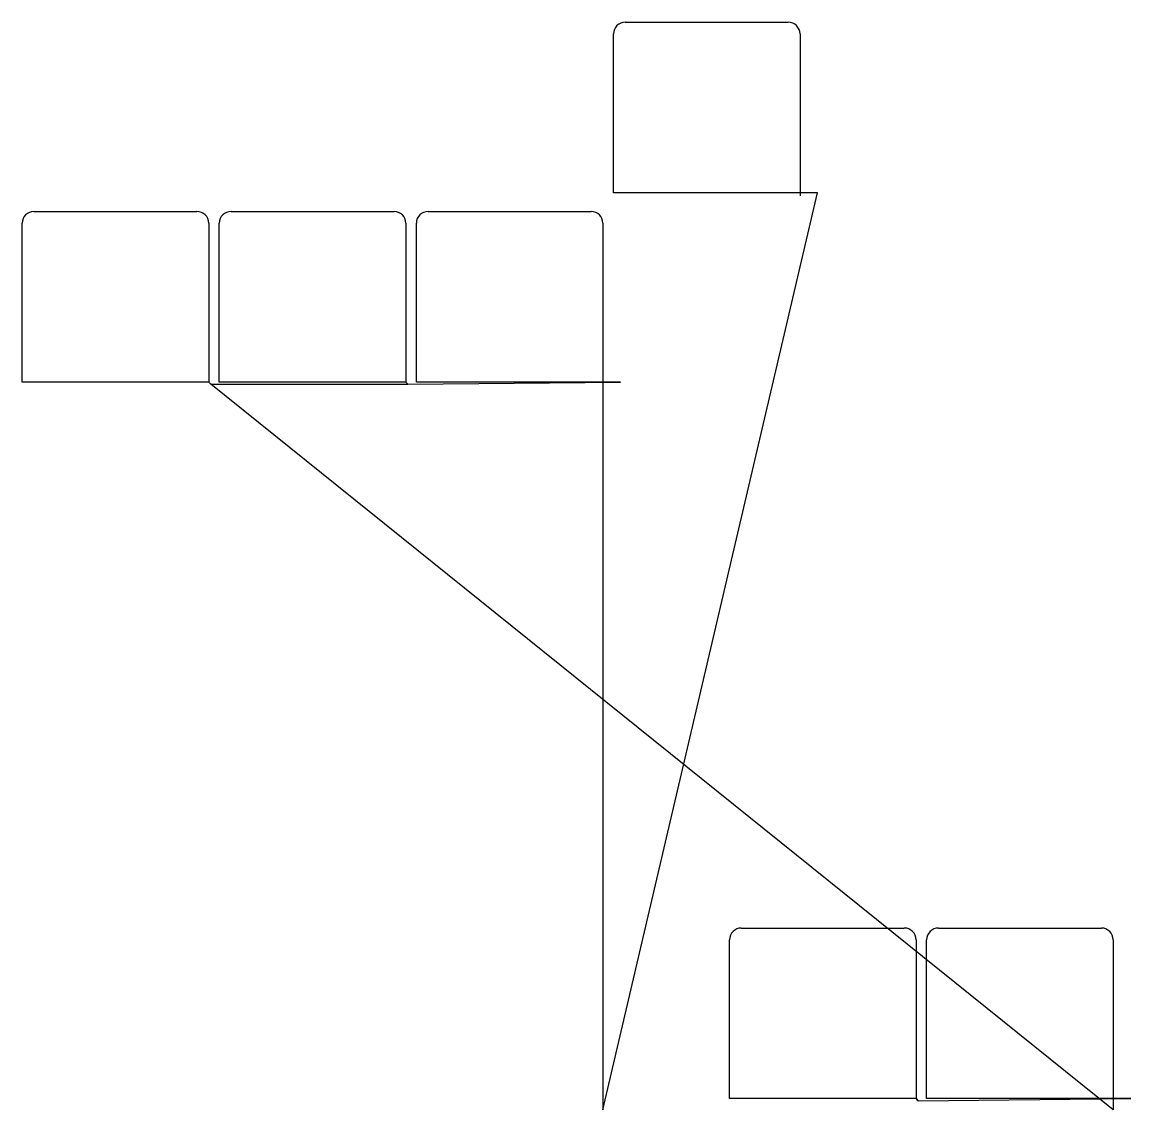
# Model space of a CAD drawing. Header units: metres. Extents: x 325 to 2209, y 0 to 1849.
import ezdxf

# ---------------------------------------------------------------- set-up
doc = ezdxf.new("R2010")
doc.units = ezdxf.units.M

msp = doc.modelspace()

# ---------------------------------------------------------------- linework, layer by layer
at = {"layer": 'TOOL_0'}
for p, q in [((1349.736, 1848.999), (1626.736, 1848.999)), ((1329.736, 1558.999), (1329.736, 1828.999)), ((1646.736, 1828.999), (1646.736, 1558.999)), ((1311.736, 0), (1676.736, 1558.999)), ((1646.736, 1558.999), (1329.736, 1558.999)), ((1676.736, 1558.999), (1646.736, 1558.999)), ((1646.736, 1558.999), (1646.736, 1553.999)), ((344.736, 1527.251), (621.736, 1527.251)), ((679.736, 1527.251), (956.736, 1527.251)), ((1014.736, 1527.251), (1291.736, 1527.251)), ((324.736, 1237.251), (324.736, 1507.251)), ((641.736, 1507.251), (641.736, 1237.251)), ((659.736, 1237.251), (659.736, 1507.251)), ((976.736, 1507.251), (976.736, 1237.251)), ((994.736, 1237.251), (994.736, 1507.251)), ((1311.736, 1507.251), (1311.736, 1237.251)), ((641.736, 1237.251), (324.736, 1237.251)), ((645.272, 1233.715), (641.736, 1237.251)), ((641.736, 1237.251), (645.272, 1233.715)), ((2179.011, 0), (645.272, 1233.715)), ((645.272, 1233.715), (980.272, 1233.715)), ((976.736, 1237.251), (659.736, 1237.251)), ((980.272, 1233.715), (976.736, 1237.251)), ((976.736, 1237.251), (980.272, 1233.715)), ((980.272, 1233.715), (1341.736, 1237.251)), ((1311.736, 1237.251), (994.736, 1237.251)), ((1341.736, 1237.251), (1311.736, 1237.251)), ((1311.736, 1237.251), (1311.736, 1232.251)), ((1311.736, 1232.251), (1311.736, 0)), ((1547.01, 309), (1824.01, 309)), ((1882.011, 309), (2159.011, 309)), ((1527.01, 19), (1527.01, 289)), ((1844.01, 289), (1844.01, 19)), ((1862.011, 19), (1862.011, 289)), ((2179.011, 289), (2179.011, 19)), ((1844.01, 19), (1527.01, 19)), ((1847.545, 15.464), (1844.01, 19)), ((1844.01, 19), (1847.546, 15.464)), ((1847.546, 15.464), (2209.011, 19)), ((2179.011, 19), (1862.011, 19)), ((2209.011, 19), (2179.011, 19)), ((2179.011, 19), (2179.011, 14)), ((2179.011, 14), (2179.011, 0))]:
    msp.add_line(p, q, dxfattribs=at)
for centre, start, end in [((1349.736, 1828.999), 90, 180), ((1626.736, 1828.999), 0, 90), ((344.736, 1507.251), 90, 180), ((621.736, 1507.251), 0, 90), ((679.736, 1507.251), 90, 180), ((956.736, 1507.251), 0, 90), ((1014.736, 1507.251), 90, 180), ((1291.736, 1507.251), 0, 90), ((1547.01, 289), 90, 180), ((1824.01, 289), 0, 90), ((1882.011, 289), 90, 180), ((2159.011, 289), 0, 90)]:
    msp.add_arc(centre, 20, start, end, dxfattribs=at)

doc.saveas('drawing.dxf')
